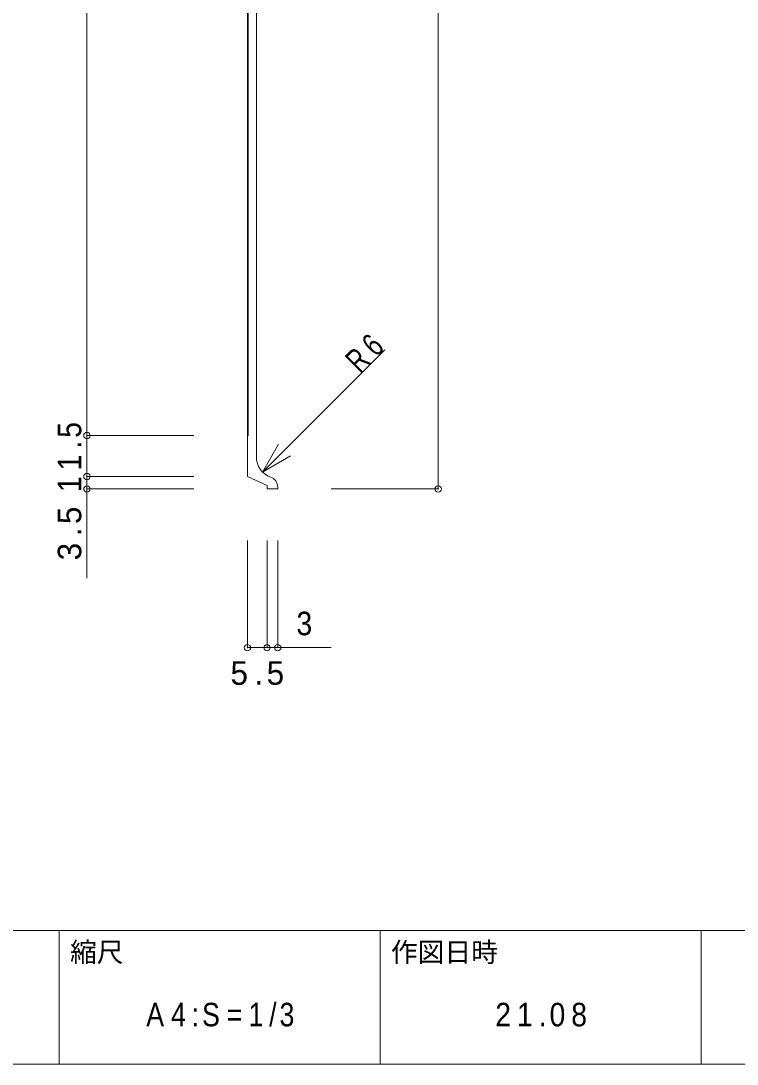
# Model space of a CAD drawing. Units: millimetres on the paper, with parts at other scales. Extents: x -141 to 141, y -98 to 98.
# Drawn here: x -22.6 to 44.4, y -97.5 to 0 of the extents above; entities that cross this region are included whole.
import ezdxf
from ezdxf.enums import TextEntityAlignment as Align

# ---------------------------------------------------------------- set-up
doc = ezdxf.new("R2010")
doc.units = ezdxf.units.MM
doc.header["$PDMODE"] = 32
doc.header["$PDSIZE"] = 0.6
for name, color, linetype, lineweight in [('3-0_ＫＢ製品', 2, 'Continuous', 9), ('3-3_寸法', 4, 'Continuous', 9), ('3-4_引出線字', 4, 'Continuous', 9), ('3-8_他製品', 7, 'Continuous', 9), ('F-0_図面枠', 5, 'Continuous', 9), ('F-5_F-5ﾚｲﾔ', 7, 'Continuous', 9)]:
    doc.layers.add(name, color=color, linetype=linetype, lineweight=lineweight)
doc.styles.add('HGｺﾞｼｯｸM', font='')
doc.styles.get('HGｺﾞｼｯｸM').set_extended_font_data('HGｺﾞｼｯｸM')

msp = doc.modelspace()

# ---------------------------------------------------------------- linework, layer by layer
at = {"layer": '3-0_ＫＢ製品'}
for p, q in [((-0.583, -40.748), (-0.583, 55.415)), ((-1.417, -42.583), (-1.417, 52.917)), ((-1.417, -42.583), (0.417, -43.417)), ((0.417, -43.75), (0.417, -43.417)), ((0.417, -43.75), (1.417, -43.75)), ((1.417, -43.75), (1.417, -43.577))]:
    msp.add_line(p, q, dxfattribs=at)
for centre, radius, start, end in [((1.417, -40.748), 2, 180, 250.5286), ((0.417, -43.577), 1, 0, 70.5286)]:
    msp.add_arc(centre, radius, start, end, dxfattribs=at)
at = {"layer": '3-3_寸法'}
for p, q in [((16.417, -43.75), (16.417, 56.25)), ((-16.417, 51.25), (-16.417, -38.75)), ((-16.417, -38.75), (-6.417, -38.75)), ((-16.417, -38.75), (-16.417, -42.583)), ((-16.417, -42.583), (-6.417, -42.583)), ((-16.417, -42.583), (-16.417, -52.083)), ((-16.417, -43.75), (-6.417, -43.75)), ((16.417, -43.75), (6.417, -43.75)), ((-1.417, -58.577), (-1.417, -48.577)), ((0.417, -58.577), (0.417, -48.577)), ((1.417, -58.577), (1.417, -48.577)), ((0.417, -58.577), (-1.417, -58.577)), ((6.417, -58.577), (0.417, -58.577))]:
    msp.add_line(p, q, dxfattribs=at)
for p in [(-16.417, -38.75), (-16.417, -42.583), (-16.417, -43.75), (16.417, -43.75), (-1.417, -58.577), (0.417, -58.577), (1.417, -58.577)]:
    msp.add_point(p, dxfattribs=at)
at = {"layer": '3-4_引出線字'}
for q in [(11.417, -30.75), (1.503, -39.565), (2.601, -40.663)]:
    msp.add_line((0.003, -42.163), q, dxfattribs=at)
at = {"layer": '3-8_他製品'}
for q in [(-1.35, 51.25), (-1.417, -38.75)]:
    msp.add_line((-1.35, -38.75), q, dxfattribs=at)
at = {"layer": 'F-0_図面枠'}
for p, q in [((-141, -85), (141, -85)), ((-19, -97.5), (-19, -85)), ((11, -97.5), (11, -85)), ((41, -97.5), (41, -85)), ((141, -97.5), (-141, -97.5))]:
    msp.add_line(p, q, dxfattribs=at)

# ---------------------------------------------------------------- texts
at = {"layer": '3-3_寸法', "color": 7, "style": 'HGｺﾞｼｯｸM', "width": 0.9}
msp.add_text('3', height=2.199, dxfattribs=at).set_placement((3.167, -58.077), align=Align.BOTTOM_LEFT)
at = {"layer": '3-3_寸法', "color": 7, "char_height": 2.199, "attachment_point": 7, "rotation": 90, "style": 'HGｺﾞｼｯｸM'}
for s, insert in [('\\T1.38;\\W0.9;11.5', (-16.917, -44.042)), ('\\T1.38;3.5', (-16.917, -50.417))]:
    msp.add_mtext(s, dxfattribs=dict(at, insert=insert))
at = {"layer": '3-3_寸法', "color": 7, "insert": (-3, -62.077), "char_height": 2.199, "attachment_point": 7, "style": 'HGｺﾞｼｯｸM'}
msp.add_mtext('\\T1.38;5.5', dxfattribs=at)
at = {"layer": '3-4_引出線字', "color": 7, "insert": (9.119, -33.048), "char_height": 2.199, "attachment_point": 7, "rotation": 45, "style": 'HGｺﾞｼｯｸM'}
msp.add_mtext('\\T1.36;\\W0.75;R6', dxfattribs=at)
at = {"layer": 'F-5_F-5ﾚｲﾔ', "style": 'HGｺﾞｼｯｸM'}
for s, p in [('縮尺', (-18, -88.5)), ('作図日時', (12, -88.5))]:
    msp.add_text(s, height=1.833, dxfattribs=at).set_placement(p, align=Align.BOTTOM_LEFT)
at = {"layer": 'F-5_F-5ﾚｲﾔ', "char_height": 2.199, "attachment_point": 7, "style": 'HGｺﾞｼｯｸM'}
for s, insert in [('\\T1.39;\\W0.85;A4:S=1/3', (-10.875, -94)), ('\\T1.38;\\W0.9;21.08', (21.75, -94))]:
    msp.add_mtext(s, dxfattribs=dict(at, insert=insert))

doc.saveas('drawing.dxf')
